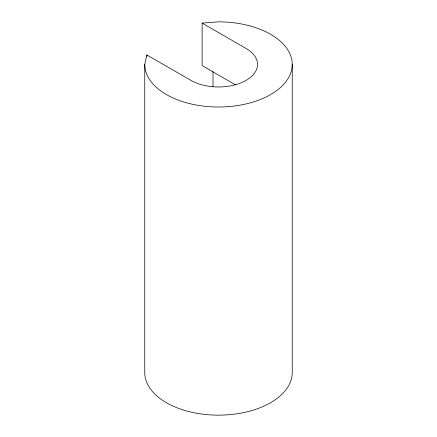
<?xml version="1.0" encoding="UTF-8"?>
<svg xmlns="http://www.w3.org/2000/svg" width="437" height="437" viewBox="0 0 437 437"><rect width="100%" height="100%" fill="white"/><g stroke="black" fill="none" stroke-linecap="round" stroke-linejoin="round"><path stroke-width="0.66" d="M202.113 23.095L218.5 21.85A73.744 42.575 0 0 1 292.244 64.425L292.244 372.575A73.744 42.575 0 0 1 218.5 415.15A73.744 42.575 0 0 1 144.756 372.575L144.756 64.425L146.908 54.98L191.493 80.703A39.04 22.538 0 0 0 246.697 80.015A39.04 22.538 0 0 0 245.507 48.146L202.113 23.095L202.113 65.599L235.532 84.893M213.005 71.581L213.005 86.57M146.908 54.98L146.908 56.329M292.244 64.425A73.744 42.575 0 0 1 218.5 107.005A73.744 42.575 0 0 1 144.756 64.425"/></g></svg>
